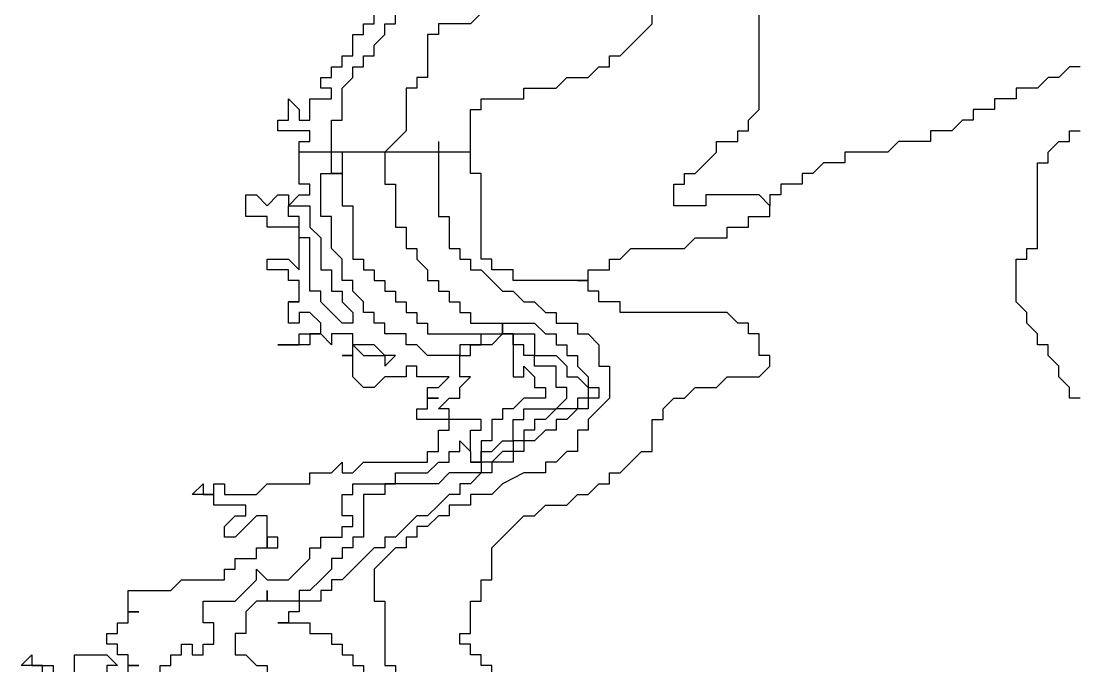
# Model space of a CAD drawing. Extents: x -79.2 to -65.2, y 32.5 to 44.8.
# Drawn here: x -71.08 to -70.092, y 42.39 to 42.993 of the extents above; entities that cross this region are included whole.
import ezdxf

# ---------------------------------------------------------------- set-up
doc = ezdxf.new("R2010")
doc.units = 0

msp = doc.modelspace()

# ---------------------------------------------------------------- linework, layer by layer
at = {"layer": '0FINSTR_G'}
for points in [[(-70.82, 42.87), (-70.82, 42.88), (-70.82, 42.88), (-70.81, 42.88), (-70.81, 42.88), (-70.81, 42.89), (-70.81, 42.89), (-70.81, 42.89), (-70.82, 42.89), (-70.82, 42.89), (-70.83, 42.89), (-70.83, 42.89), (-70.84, 42.89), (-70.84, 42.89), (-70.84, 42.89), (-70.84, 42.9), (-70.83, 42.9), (-70.83, 42.9), (-70.83, 42.91), (-70.83, 42.91), (-70.83, 42.91), (-70.83, 42.91), (-70.83, 42.92), (-70.82, 42.91), (-70.82, 42.91), (-70.82, 42.91), (-70.82, 42.9), (-70.81, 42.9), (-70.81, 42.9), (-70.81, 42.9), (-70.81, 42.9), (-70.81, 42.91), (-70.81, 42.91), (-70.81, 42.91), (-70.81, 42.91), (-70.81, 42.92), (-70.8, 42.92), (-70.8, 42.92), (-70.8, 42.92), (-70.79, 42.92), (-70.79, 42.93), (-70.8, 42.93), (-70.8, 42.94), (-70.8, 42.94), (-70.8, 42.94), (-70.79, 42.94), (-70.79, 42.94), (-70.79, 42.95), (-70.78, 42.95), (-70.78, 42.95), (-70.78, 42.96), (-70.78, 42.96), (-70.78, 42.96), (-70.77, 42.96), (-70.77, 42.97), (-70.77, 42.97), (-70.77, 42.97), (-70.77, 42.98), (-70.76, 42.98), (-70.76, 42.98), (-70.76, 42.99), (-70.76, 42.99), (-70.76, 42.99), (-70.75, 42.99), (-70.75, 42.99), (-70.75, 42.99), (-70.75, 43)], [(-70.79, 42.87), (-70.79, 42.88), (-70.79, 42.88), (-70.79, 42.88), (-70.79, 42.89), (-70.79, 42.89), (-70.79, 42.89), (-70.79, 42.89), (-70.79, 42.9), (-70.79, 42.9), (-70.78, 42.9), (-70.78, 42.9), (-70.78, 42.91), (-70.78, 42.91), (-70.78, 42.92), (-70.78, 42.92), (-70.78, 42.92), (-70.78, 42.92), (-70.78, 42.93), (-70.78, 42.93), (-70.78, 42.93), (-70.77, 42.94), (-70.77, 42.94), (-70.77, 42.94), (-70.77, 42.94), (-70.77, 42.95), (-70.77, 42.95), (-70.76, 42.95), (-70.76, 42.95), (-70.76, 42.96), (-70.76, 42.96), (-70.76, 42.96), (-70.75, 42.96), (-70.75, 42.97), (-70.75, 42.97), (-70.75, 42.97), (-70.74, 42.98), (-70.74, 42.98), (-70.74, 42.98), (-70.74, 42.98), (-70.74, 42.98), (-70.74, 42.99), (-70.73, 42.99), (-70.73, 42.99), (-70.73, 43)], [(-70.65, 43), (-70.66, 42.99), (-70.66, 42.99), (-70.67, 42.99), (-70.67, 42.99), (-70.68, 42.99), (-70.68, 42.99), (-70.68, 42.99), (-70.69, 42.99), (-70.69, 42.99), (-70.69, 42.98), (-70.69, 42.98), (-70.69, 42.98), (-70.69, 42.98), (-70.7, 42.98), (-70.7, 42.98), (-70.7, 42.97), (-70.7, 42.97), (-70.7, 42.97), (-70.7, 42.96), (-70.7, 42.96), (-70.7, 42.96), (-70.7, 42.95), (-70.7, 42.95), (-70.7, 42.95), (-70.7, 42.94), (-70.7, 42.94), (-70.71, 42.94), (-70.71, 42.94), (-70.71, 42.93), (-70.71, 42.93), (-70.71, 42.93), (-70.72, 42.93), (-70.72, 42.93), (-70.72, 42.92), (-70.72, 42.92), (-70.72, 42.92), (-70.72, 42.92), (-70.72, 42.92), (-70.72, 42.91), (-70.72, 42.91), (-70.72, 42.9), (-70.72, 42.9), (-70.72, 42.9), (-70.72, 42.89), (-70.72, 42.89), (-70.72, 42.89), (-70.72, 42.89), (-70.72, 42.89), (-70.73, 42.88), (-70.73, 42.88), (-70.73, 42.88), (-70.73, 42.88), (-70.73, 42.88), (-70.73, 42.88), (-70.74, 42.87)], [(-70.66, 42.87), (-70.66, 42.88), (-70.66, 42.88), (-70.66, 42.88), (-70.66, 42.89), (-70.66, 42.89), (-70.66, 42.89), (-70.66, 42.89), (-70.66, 42.9), (-70.66, 42.9), (-70.66, 42.9), (-70.66, 42.9), (-70.66, 42.91), (-70.66, 42.91), (-70.65, 42.91), (-70.65, 42.91), (-70.65, 42.92), (-70.64, 42.92), (-70.64, 42.92), (-70.64, 42.92), (-70.63, 42.92), (-70.63, 42.92), (-70.63, 42.92), (-70.62, 42.92), (-70.62, 42.92), (-70.62, 42.92), (-70.61, 42.92), (-70.61, 42.92), (-70.61, 42.93), (-70.6, 42.93), (-70.6, 42.93), (-70.6, 42.93), (-70.59, 42.93), (-70.59, 42.93), (-70.58, 42.93), (-70.57, 42.94), (-70.57, 42.94), (-70.56, 42.94), (-70.56, 42.94), (-70.56, 42.94), (-70.55, 42.94), (-70.55, 42.94), (-70.54, 42.95), (-70.54, 42.95), (-70.54, 42.95), (-70.53, 42.95), (-70.53, 42.96), (-70.53, 42.96), (-70.52, 42.96), (-70.52, 42.96), (-70.51, 42.97), (-70.51, 42.97), (-70.51, 42.97), (-70.51, 42.97), (-70.5, 42.98), (-70.5, 42.98), (-70.5, 42.98), (-70.5, 42.98), (-70.5, 42.98), (-70.49, 42.99), (-70.49, 43)], [(-70.38, 42.82), (-70.38, 42.82), (-70.39, 42.83), (-70.39, 42.83), (-70.39, 42.83), (-70.39, 42.83), (-70.39, 42.83), (-70.4, 42.83), (-70.4, 42.83), (-70.4, 42.83), (-70.4, 42.83), (-70.41, 42.83), (-70.41, 42.83), (-70.41, 42.83), (-70.41, 42.83), (-70.42, 42.83), (-70.42, 42.83), (-70.42, 42.83), (-70.43, 42.83), (-70.43, 42.83), (-70.43, 42.83), (-70.43, 42.83), (-70.44, 42.83), (-70.44, 42.82), (-70.44, 42.82), (-70.44, 42.82), (-70.45, 42.82), (-70.45, 42.82), (-70.45, 42.82), (-70.45, 42.82), (-70.46, 42.82), (-70.46, 42.82), (-70.46, 42.82), (-70.46, 42.82), (-70.47, 42.82), (-70.47, 42.82), (-70.47, 42.82), (-70.47, 42.82), (-70.47, 42.82), (-70.47, 42.83), (-70.47, 42.83), (-70.47, 42.83), (-70.47, 42.83), (-70.47, 42.83), (-70.47, 42.84), (-70.46, 42.84), (-70.46, 42.84), (-70.46, 42.85), (-70.45, 42.85), (-70.45, 42.85), (-70.45, 42.85), (-70.44, 42.86), (-70.44, 42.86), (-70.44, 42.86), (-70.44, 42.86), (-70.43, 42.87), (-70.43, 42.87), (-70.43, 42.87), (-70.43, 42.88), (-70.42, 42.88), (-70.42, 42.88), (-70.42, 42.88), (-70.41, 42.88), (-70.41, 42.89), (-70.41, 42.89), (-70.4, 42.89), (-70.4, 42.89), (-70.4, 42.9), (-70.4, 42.9), (-70.4, 42.9), (-70.39, 42.91), (-70.39, 42.91), (-70.39, 42.91), (-70.39, 42.92), (-70.39, 42.92), (-70.39, 42.92), (-70.39, 42.93), (-70.39, 42.93), (-70.39, 42.94), (-70.39, 42.94), (-70.39, 42.95), (-70.39, 42.95), (-70.39, 42.96), (-70.39, 42.96), (-70.39, 42.96), (-70.39, 42.97), (-70.39, 42.98), (-70.39, 42.98), (-70.39, 42.98), (-70.39, 42.99), (-70.39, 42.99), (-70.39, 42.99), (-70.39, 43)], [(-70.09, 42.95), (-70.1, 42.95), (-70.1, 42.95), (-70.11, 42.94), (-70.11, 42.94), (-70.11, 42.94), (-70.12, 42.94), (-70.13, 42.93), (-70.13, 42.93), (-70.14, 42.93), (-70.15, 42.93), (-70.15, 42.92), (-70.15, 42.92), (-70.16, 42.92), (-70.16, 42.92), (-70.17, 42.92), (-70.17, 42.91), (-70.18, 42.91), (-70.18, 42.91), (-70.19, 42.91), (-70.19, 42.9), (-70.2, 42.9), (-70.2, 42.9), (-70.21, 42.89), (-70.22, 42.89), (-70.22, 42.89), (-70.22, 42.89), (-70.23, 42.89), (-70.23, 42.88), (-70.24, 42.88), (-70.25, 42.88), (-70.26, 42.88), (-70.26, 42.88), (-70.27, 42.87), (-70.28, 42.87), (-70.28, 42.87), (-70.29, 42.87), (-70.29, 42.87), (-70.3, 42.87), (-70.31, 42.87), (-70.31, 42.86), (-70.32, 42.86), (-70.32, 42.86), (-70.32, 42.86), (-70.33, 42.86), (-70.33, 42.86), (-70.34, 42.85), (-70.34, 42.85), (-70.35, 42.85), (-70.35, 42.85), (-70.35, 42.85), (-70.35, 42.84), (-70.35, 42.84), (-70.36, 42.84), (-70.36, 42.84), (-70.37, 42.84), (-70.37, 42.83), (-70.37, 42.83), (-70.37, 42.83), (-70.38, 42.83), (-70.38, 42.83), (-70.38, 42.82), (-70.38, 42.82), (-70.38, 42.82)], [(-70.09, 42.64), (-70.1, 42.64), (-70.1, 42.65), (-70.1, 42.65), (-70.1, 42.65), (-70.1, 42.65), (-70.11, 42.66), (-70.11, 42.66), (-70.11, 42.66), (-70.11, 42.66), (-70.11, 42.67), (-70.11, 42.67), (-70.11, 42.67), (-70.11, 42.67), (-70.12, 42.68), (-70.12, 42.68), (-70.12, 42.68), (-70.12, 42.68), (-70.12, 42.69), (-70.13, 42.69), (-70.13, 42.69), (-70.13, 42.7), (-70.13, 42.7), (-70.14, 42.71), (-70.14, 42.71), (-70.14, 42.71), (-70.14, 42.71), (-70.14, 42.72), (-70.14, 42.72), (-70.15, 42.73), (-70.15, 42.73), (-70.15, 42.73), (-70.15, 42.73), (-70.15, 42.73), (-70.15, 42.74), (-70.15, 42.74), (-70.15, 42.74), (-70.15, 42.75), (-70.15, 42.75), (-70.15, 42.75), (-70.15, 42.76), (-70.15, 42.76), (-70.15, 42.76), (-70.15, 42.77), (-70.14, 42.77), (-70.14, 42.77), (-70.14, 42.78), (-70.14, 42.78), (-70.14, 42.78), (-70.14, 42.78), (-70.13, 42.78), (-70.13, 42.79), (-70.13, 42.79), (-70.13, 42.79), (-70.13, 42.79), (-70.13, 42.8), (-70.13, 42.8), (-70.13, 42.8), (-70.13, 42.81), (-70.13, 42.81), (-70.13, 42.81), (-70.13, 42.81), (-70.13, 42.82), (-70.13, 42.82), (-70.13, 42.82), (-70.13, 42.82), (-70.13, 42.83), (-70.13, 42.83), (-70.13, 42.83), (-70.13, 42.83), (-70.13, 42.83), (-70.13, 42.84), (-70.13, 42.84), (-70.13, 42.84), (-70.13, 42.85), (-70.13, 42.85), (-70.13, 42.85), (-70.13, 42.85), (-70.13, 42.86), (-70.13, 42.86), (-70.13, 42.86), (-70.12, 42.86), (-70.12, 42.87), (-70.12, 42.87), (-70.12, 42.87), (-70.12, 42.87), (-70.11, 42.88), (-70.11, 42.88), (-70.11, 42.88), (-70.1, 42.88), (-70.1, 42.88), (-70.1, 42.89), (-70.09, 42.89)], [(-70.69, 42.88), (-70.69, 42.87)], [(-70.77, 42.87), (-70.77, 42.87), (-70.77, 42.87), (-70.77, 42.87), (-70.77, 42.87), (-70.77, 42.87), (-70.77, 42.87), (-70.77, 42.87), (-70.77, 42.87), (-70.78, 42.87), (-70.78, 42.87), (-70.78, 42.86), (-70.78, 42.86), (-70.78, 42.86), (-70.78, 42.86), (-70.78, 42.86), (-70.78, 42.85), (-70.79, 42.85), (-70.79, 42.85), (-70.78, 42.85), (-70.78, 42.84), (-70.78, 42.84), (-70.78, 42.84), (-70.78, 42.83), (-70.78, 42.83), (-70.78, 42.83), (-70.78, 42.82), (-70.78, 42.82), (-70.77, 42.82), (-70.77, 42.82), (-70.77, 42.82), (-70.77, 42.82), (-70.77, 42.81), (-70.77, 42.81), (-70.77, 42.81), (-70.77, 42.8), (-70.77, 42.8), (-70.77, 42.79), (-70.77, 42.79), (-70.77, 42.79), (-70.77, 42.79), (-70.77, 42.79), (-70.77, 42.78), (-70.77, 42.78), (-70.77, 42.78), (-70.77, 42.78), (-70.77, 42.77), (-70.77, 42.77), (-70.76, 42.77), (-70.76, 42.76), (-70.76, 42.76), (-70.75, 42.76), (-70.75, 42.75), (-70.75, 42.75), (-70.74, 42.75), (-70.74, 42.75), (-70.74, 42.74), (-70.73, 42.74), (-70.73, 42.74), (-70.73, 42.74), (-70.73, 42.74), (-70.73, 42.73), (-70.73, 42.73), (-70.72, 42.73), (-70.72, 42.72), (-70.72, 42.72), (-70.71, 42.72), (-70.71, 42.71), (-70.71, 42.71), (-70.71, 42.71), (-70.7, 42.71), (-70.7, 42.71), (-70.7, 42.7), (-70.69, 42.7), (-70.69, 42.7), (-70.69, 42.7), (-70.68, 42.7), (-70.68, 42.7), (-70.68, 42.7), (-70.67, 42.7), (-70.66, 42.7), (-70.66, 42.7), (-70.66, 42.7), (-70.65, 42.7), (-70.65, 42.7), (-70.64, 42.7), (-70.64, 42.7), (-70.64, 42.7), (-70.64, 42.7), (-70.63, 42.7), (-70.63, 42.71), (-70.63, 42.71), (-70.63, 42.71), (-70.63, 42.7), (-70.62, 42.7), (-70.62, 42.7), (-70.62, 42.7), (-70.62, 42.7), (-70.61, 42.7), (-70.61, 42.7), (-70.61, 42.7), (-70.61, 42.7), (-70.61, 42.7), (-70.61, 42.7), (-70.6, 42.7), (-70.6, 42.69), (-70.6, 42.69), (-70.6, 42.68), (-70.59, 42.68), (-70.59, 42.68), (-70.59, 42.68), (-70.59, 42.68), (-70.58, 42.68), (-70.58, 42.68), (-70.58, 42.68), (-70.58, 42.68), (-70.57, 42.67), (-70.57, 42.67), (-70.57, 42.67), (-70.57, 42.67), (-70.57, 42.66), (-70.56, 42.66), (-70.56, 42.66), (-70.56, 42.66), (-70.56, 42.66), (-70.56, 42.66), (-70.55, 42.65), (-70.55, 42.65), (-70.55, 42.65), (-70.55, 42.65), (-70.55, 42.65), (-70.55, 42.64), (-70.55, 42.64), (-70.55, 42.64), (-70.56, 42.64), (-70.56, 42.64), (-70.56, 42.64), (-70.56, 42.63), (-70.57, 42.63), (-70.57, 42.63), (-70.57, 42.63), (-70.57, 42.63), (-70.57, 42.63), (-70.58, 42.63), (-70.58, 42.63), (-70.58, 42.63), (-70.59, 42.62), (-70.59, 42.62), (-70.59, 42.62), (-70.59, 42.62), (-70.6, 42.62), (-70.6, 42.62), (-70.6, 42.62), (-70.6, 42.62), (-70.6, 42.62), (-70.6, 42.62), (-70.6, 42.62), (-70.6, 42.61), (-70.61, 42.61), (-70.61, 42.61), (-70.61, 42.61), (-70.61, 42.6), (-70.61, 42.6), (-70.61, 42.6), (-70.61, 42.6), (-70.61, 42.6), (-70.62, 42.6), (-70.62, 42.6), (-70.62, 42.59), (-70.62, 42.59), (-70.62, 42.59), (-70.63, 42.59), (-70.63, 42.59), (-70.63, 42.59), (-70.64, 42.58), (-70.64, 42.58), (-70.64, 42.58), (-70.64, 42.58), (-70.65, 42.58), (-70.65, 42.58), (-70.65, 42.57), (-70.65, 42.57), (-70.65, 42.57), (-70.66, 42.57), (-70.66, 42.57), (-70.66, 42.57), (-70.67, 42.57), (-70.67, 42.57), (-70.67, 42.57), (-70.68, 42.57), (-70.68, 42.57), (-70.69, 42.56), (-70.69, 42.56), (-70.7, 42.56), (-70.71, 42.56), (-70.71, 42.56), (-70.71, 42.56), (-70.72, 42.56), (-70.72, 42.56), (-70.72, 42.56), (-70.73, 42.56), (-70.73, 42.56), (-70.74, 42.56), (-70.74, 42.56), (-70.74, 42.56), (-70.74, 42.55), (-70.75, 42.55), (-70.75, 42.55), (-70.75, 42.55), (-70.76, 42.55), (-70.76, 42.54), (-70.76, 42.54), (-70.76, 42.54), (-70.76, 42.53), (-70.76, 42.53), (-70.76, 42.53), (-70.76, 42.52), (-70.76, 42.51), (-70.77, 42.51), (-70.77, 42.51), (-70.77, 42.5), (-70.77, 42.5), (-70.78, 42.5), (-70.78, 42.49), (-70.78, 42.49), (-70.79, 42.49), (-70.79, 42.49), (-70.79, 42.48), (-70.79, 42.48), (-70.79, 42.48), (-70.79, 42.48), (-70.8, 42.47), (-70.8, 42.47), (-70.8, 42.47), (-70.81, 42.46), (-70.82, 42.46), (-70.82, 42.46), (-70.82, 42.46), (-70.82, 42.45), (-70.82, 42.45), (-70.83, 42.45), (-70.83, 42.45), (-70.83, 42.45), (-70.84, 42.45), (-70.84, 42.45), (-70.84, 42.45), (-70.84, 42.45), (-70.85, 42.45), (-70.85, 42.45), (-70.85, 42.45), (-70.85, 42.46), (-70.85, 42.45), (-70.86, 42.45), (-70.86, 42.45), (-70.86, 42.45), (-70.86, 42.45), (-70.86, 42.45), (-70.86, 42.45), (-70.87, 42.44), (-70.87, 42.44), (-70.87, 42.44), (-70.87, 42.44), (-70.87, 42.44), (-70.87, 42.43), (-70.87, 42.43), (-70.87, 42.43), (-70.87, 42.42), (-70.88, 42.42), (-70.88, 42.42), (-70.88, 42.42), (-70.88, 42.42), (-70.88, 42.41), (-70.88, 42.41), (-70.88, 42.41), (-70.88, 42.4), (-70.87, 42.4), (-70.87, 42.4), (-70.87, 42.4), (-70.87, 42.4), (-70.86, 42.39), (-70.86, 42.39), (-70.86, 42.39), (-70.86, 42.39), (-70.85, 42.39), (-70.85, 42.38)], [(-70.82, 42.69), (-70.82, 42.7), (-70.81, 42.7), (-70.81, 42.7), (-70.81, 42.7), (-70.81, 42.7), (-70.8, 42.7), (-70.8, 42.7), (-70.8, 42.71), (-70.8, 42.71), (-70.8, 42.71), (-70.81, 42.72), (-70.81, 42.72), (-70.82, 42.72), (-70.82, 42.71), (-70.82, 42.71), (-70.83, 42.71), (-70.83, 42.71), (-70.83, 42.71), (-70.83, 42.71), (-70.83, 42.72), (-70.83, 42.72), (-70.83, 42.72), (-70.83, 42.72), (-70.83, 42.73), (-70.82, 42.73), (-70.83, 42.73), (-70.83, 42.73), (-70.82, 42.73), (-70.82, 42.73), (-70.82, 42.74), (-70.82, 42.74), (-70.82, 42.74), (-70.82, 42.75), (-70.83, 42.75), (-70.83, 42.75), (-70.83, 42.76), (-70.83, 42.76), (-70.83, 42.76), (-70.84, 42.76), (-70.84, 42.76), (-70.84, 42.76), (-70.85, 42.76), (-70.85, 42.77), (-70.84, 42.77), (-70.84, 42.77), (-70.83, 42.77), (-70.83, 42.77), (-70.82, 42.76), (-70.82, 42.76), (-70.82, 42.77), (-70.82, 42.77), (-70.82, 42.77), (-70.82, 42.77), (-70.82, 42.78), (-70.82, 42.78), (-70.82, 42.78), (-70.82, 42.78), (-70.82, 42.79), (-70.82, 42.79), (-70.82, 42.79), (-70.82, 42.8), (-70.83, 42.8), (-70.83, 42.8), (-70.84, 42.8), (-70.84, 42.8), (-70.84, 42.8), (-70.85, 42.8), (-70.85, 42.8), (-70.85, 42.81), (-70.86, 42.81), (-70.86, 42.81), (-70.86, 42.81), (-70.87, 42.81), (-70.87, 42.81), (-70.87, 42.81), (-70.87, 42.82), (-70.87, 42.82), (-70.87, 42.82), (-70.87, 42.83), (-70.87, 42.83), (-70.87, 42.83), (-70.87, 42.83), (-70.86, 42.83), (-70.86, 42.83), (-70.86, 42.83), (-70.85, 42.82), (-70.85, 42.82), (-70.84, 42.83), (-70.84, 42.83), (-70.84, 42.83), (-70.83, 42.83), (-70.83, 42.82), (-70.82, 42.83), (-70.82, 42.83), (-70.82, 42.83), (-70.81, 42.83), (-70.81, 42.84), (-70.81, 42.84), (-70.82, 42.84), (-70.82, 42.85), (-70.82, 42.85), (-70.82, 42.85), (-70.82, 42.86), (-70.82, 42.86), (-70.82, 42.86), (-70.82, 42.86), (-70.82, 42.87), (-70.82, 42.87), (-70.82, 42.87), (-70.82, 42.87)], [(-70.74, 42.87), (-70.74, 42.87), (-70.74, 42.87), (-70.74, 42.87), (-70.74, 42.87), (-70.74, 42.87), (-70.74, 42.87), (-70.74, 42.86), (-70.74, 42.86), (-70.74, 42.85), (-70.74, 42.85), (-70.74, 42.84), (-70.74, 42.84), (-70.73, 42.84), (-70.73, 42.83), (-70.73, 42.83), (-70.73, 42.83), (-70.73, 42.82), (-70.73, 42.82), (-70.73, 42.82), (-70.73, 42.81), (-70.73, 42.81), (-70.73, 42.81), (-70.73, 42.8), (-70.73, 42.8), (-70.72, 42.8), (-70.72, 42.79), (-70.72, 42.79), (-70.72, 42.79), (-70.72, 42.79), (-70.72, 42.78), (-70.72, 42.78), (-70.71, 42.78), (-70.71, 42.77), (-70.71, 42.77), (-70.71, 42.77), (-70.7, 42.76), (-70.7, 42.76), (-70.7, 42.76), (-70.7, 42.76), (-70.7, 42.75), (-70.69, 42.75), (-70.69, 42.75), (-70.69, 42.74), (-70.68, 42.74), (-70.68, 42.74), (-70.68, 42.73), (-70.68, 42.73), (-70.68, 42.73), (-70.67, 42.73), (-70.67, 42.72), (-70.67, 42.72), (-70.67, 42.72), (-70.66, 42.72), (-70.66, 42.71), (-70.65, 42.71), (-70.65, 42.71), (-70.65, 42.71), (-70.65, 42.71), (-70.64, 42.71), (-70.64, 42.71), (-70.63, 42.71), (-70.63, 42.71), (-70.62, 42.71), (-70.62, 42.71), (-70.62, 42.71), (-70.61, 42.71), (-70.61, 42.71), (-70.61, 42.71), (-70.61, 42.71), (-70.6, 42.71), (-70.6, 42.71), (-70.6, 42.71), (-70.6, 42.71), (-70.59, 42.7), (-70.59, 42.7), (-70.59, 42.7), (-70.58, 42.7), (-70.58, 42.7), (-70.58, 42.7), (-70.58, 42.69), (-70.57, 42.69), (-70.57, 42.69), (-70.57, 42.68), (-70.57, 42.68), (-70.56, 42.68), (-70.56, 42.68), (-70.56, 42.67), (-70.56, 42.67), (-70.56, 42.67), (-70.55, 42.66), (-70.55, 42.66), (-70.55, 42.66), (-70.55, 42.66), (-70.55, 42.65), (-70.54, 42.65), (-70.54, 42.65), (-70.54, 42.65), (-70.54, 42.65), (-70.54, 42.64), (-70.54, 42.64), (-70.55, 42.64), (-70.55, 42.64), (-70.55, 42.64), (-70.55, 42.63), (-70.55, 42.63), (-70.56, 42.63), (-70.56, 42.63), (-70.56, 42.63), (-70.56, 42.63), (-70.56, 42.63), (-70.57, 42.62), (-70.57, 42.62), (-70.57, 42.62), (-70.57, 42.62), (-70.58, 42.62), (-70.58, 42.62), (-70.58, 42.61), (-70.58, 42.61), (-70.59, 42.61), (-70.59, 42.61), (-70.6, 42.6), (-70.6, 42.6), (-70.6, 42.6), (-70.61, 42.6), (-70.61, 42.6), (-70.61, 42.59), (-70.62, 42.59), (-70.62, 42.59), (-70.62, 42.59), (-70.62, 42.58), (-70.63, 42.58), (-70.63, 42.58), (-70.63, 42.58), (-70.63, 42.58), (-70.64, 42.58), (-70.64, 42.57), (-70.64, 42.57), (-70.64, 42.57), (-70.64, 42.57), (-70.64, 42.57), (-70.64, 42.57), (-70.65, 42.57), (-70.66, 42.56), (-70.66, 42.56), (-70.67, 42.56), (-70.67, 42.55), (-70.67, 42.55), (-70.68, 42.55), (-70.68, 42.55), (-70.69, 42.54), (-70.69, 42.54), (-70.69, 42.54), (-70.69, 42.54), (-70.69, 42.54), (-70.7, 42.53), (-70.7, 42.53), (-70.7, 42.53), (-70.7, 42.53), (-70.71, 42.53), (-70.71, 42.53), (-70.71, 42.53), (-70.71, 42.53), (-70.72, 42.52), (-70.72, 42.52), (-70.72, 42.52), (-70.73, 42.51), (-70.73, 42.51), (-70.74, 42.51), (-70.74, 42.51), (-70.74, 42.51), (-70.74, 42.5), (-70.75, 42.5), (-70.75, 42.5), (-70.75, 42.5), (-70.76, 42.49), (-70.76, 42.49), (-70.76, 42.49), (-70.76, 42.49), (-70.77, 42.48), (-70.77, 42.48), (-70.77, 42.48), (-70.77, 42.48), (-70.77, 42.48), (-70.77, 42.48), (-70.77, 42.48), (-70.78, 42.47), (-70.78, 42.47), (-70.79, 42.47), (-70.79, 42.46), (-70.79, 42.46), (-70.8, 42.46), (-70.8, 42.46), (-70.8, 42.46), (-70.8, 42.46), (-70.8, 42.45), (-70.81, 42.45), (-70.81, 42.45), (-70.81, 42.45), (-70.82, 42.45), (-70.82, 42.45), (-70.82, 42.45), (-70.82, 42.45), (-70.82, 42.44), (-70.83, 42.44), (-70.83, 42.44), (-70.83, 42.44), (-70.83, 42.44), (-70.83, 42.44), (-70.83, 42.44), (-70.83, 42.43), (-70.84, 42.43), (-70.84, 42.43), (-70.84, 42.43), (-70.84, 42.43), (-70.84, 42.43), (-70.83, 42.43), (-70.83, 42.43), (-70.83, 42.43), (-70.82, 42.43), (-70.82, 42.43), (-70.82, 42.43), (-70.81, 42.43), (-70.81, 42.42), (-70.81, 42.42), (-70.81, 42.42), (-70.8, 42.42), (-70.8, 42.42), (-70.8, 42.42), (-70.8, 42.42), (-70.79, 42.42), (-70.79, 42.42), (-70.79, 42.42), (-70.79, 42.41), (-70.78, 42.41), (-70.78, 42.41), (-70.78, 42.41), (-70.78, 42.4), (-70.78, 42.4), (-70.77, 42.4), (-70.77, 42.4), (-70.77, 42.39), (-70.77, 42.39), (-70.76, 42.39), (-70.76, 42.38)], [(-70.82, 42.87), (-70.82, 42.87)], [(-70.79, 42.87), (-70.82, 42.87)], [(-70.65, 42.69), (-70.65, 42.69), (-70.65, 42.69), (-70.66, 42.69), (-70.66, 42.69), (-70.66, 42.69), (-70.66, 42.69), (-70.67, 42.69), (-70.67, 42.69), (-70.67, 42.68), (-70.68, 42.68), (-70.68, 42.68), (-70.68, 42.68), (-70.68, 42.68), (-70.68, 42.68), (-70.69, 42.68), (-70.69, 42.68), (-70.69, 42.68), (-70.69, 42.68), (-70.7, 42.68), (-70.7, 42.68), (-70.7, 42.68), (-70.7, 42.68), (-70.71, 42.69), (-70.71, 42.69), (-70.71, 42.69), (-70.71, 42.69), (-70.72, 42.69), (-70.72, 42.69), (-70.72, 42.7), (-70.72, 42.7), (-70.73, 42.7), (-70.73, 42.7), (-70.73, 42.7), (-70.74, 42.7), (-70.74, 42.71), (-70.74, 42.71), (-70.74, 42.71), (-70.74, 42.71), (-70.75, 42.71), (-70.75, 42.72), (-70.75, 42.72), (-70.75, 42.72), (-70.75, 42.72), (-70.76, 42.72), (-70.76, 42.73), (-70.76, 42.73), (-70.76, 42.73), (-70.76, 42.73), (-70.77, 42.74), (-70.77, 42.74), (-70.77, 42.74), (-70.77, 42.75), (-70.77, 42.75), (-70.77, 42.75), (-70.78, 42.75), (-70.78, 42.76), (-70.78, 42.76), (-70.78, 42.76), (-70.78, 42.76), (-70.78, 42.77), (-70.78, 42.77), (-70.78, 42.77), (-70.78, 42.77), (-70.79, 42.78), (-70.79, 42.78), (-70.79, 42.78), (-70.79, 42.78), (-70.79, 42.78), (-70.79, 42.78), (-70.79, 42.79), (-70.79, 42.79), (-70.79, 42.79), (-70.79, 42.79), (-70.79, 42.79), (-70.79, 42.79), (-70.79, 42.8), (-70.79, 42.8), (-70.79, 42.8), (-70.79, 42.8), (-70.79, 42.8), (-70.79, 42.81), (-70.79, 42.81), (-70.79, 42.81), (-70.8, 42.81), (-70.8, 42.81), (-70.8, 42.82), (-70.8, 42.82), (-70.8, 42.83), (-70.8, 42.83), (-70.8, 42.84), (-70.8, 42.84), (-70.8, 42.84), (-70.8, 42.84), (-70.8, 42.85), (-70.79, 42.85), (-70.79, 42.85), (-70.79, 42.85), (-70.79, 42.86), (-70.79, 42.86), (-70.79, 42.86), (-70.79, 42.87), (-70.79, 42.87), (-70.79, 42.87), (-70.79, 42.87)], [(-70.77, 42.87), (-70.79, 42.87)], [(-70.79, 42.87), (-70.79, 42.87)], [(-70.79, 42.87), (-70.79, 42.87)], [(-70.74, 42.87), (-70.77, 42.87)], [(-70.77, 42.87), (-70.77, 42.87)], [(-70.69, 42.87), (-70.69, 42.87), (-70.69, 42.86), (-70.69, 42.86), (-70.69, 42.86), (-70.69, 42.86), (-70.69, 42.85), (-70.69, 42.85), (-70.69, 42.85), (-70.69, 42.85), (-70.69, 42.84), (-70.69, 42.84), (-70.69, 42.84), (-70.69, 42.83), (-70.69, 42.83), (-70.69, 42.82), (-70.69, 42.82), (-70.69, 42.81), (-70.68, 42.81), (-70.68, 42.8), (-70.68, 42.8), (-70.68, 42.8), (-70.68, 42.79), (-70.68, 42.79), (-70.68, 42.78), (-70.67, 42.78), (-70.67, 42.78), (-70.67, 42.77), (-70.66, 42.77), (-70.66, 42.77), (-70.66, 42.76), (-70.66, 42.76), (-70.65, 42.76), (-70.65, 42.76), (-70.64, 42.75), (-70.64, 42.75), (-70.63, 42.74), (-70.63, 42.74), (-70.63, 42.74), (-70.62, 42.74), (-70.61, 42.73), (-70.61, 42.73), (-70.6, 42.73), (-70.6, 42.73), (-70.6, 42.73), (-70.59, 42.72), (-70.59, 42.72), (-70.59, 42.72), (-70.58, 42.72), (-70.58, 42.71), (-70.57, 42.71), (-70.57, 42.71), (-70.57, 42.71), (-70.56, 42.71), (-70.56, 42.71), (-70.56, 42.7), (-70.56, 42.7), (-70.55, 42.7), (-70.55, 42.7), (-70.55, 42.7), (-70.54, 42.69), (-70.54, 42.69), (-70.54, 42.68), (-70.54, 42.68), (-70.54, 42.68), (-70.54, 42.68), (-70.54, 42.67), (-70.53, 42.67), (-70.53, 42.67), (-70.53, 42.66), (-70.53, 42.66), (-70.53, 42.65), (-70.53, 42.65), (-70.53, 42.65), (-70.53, 42.64), (-70.53, 42.64), (-70.53, 42.64), (-70.53, 42.64), (-70.54, 42.63), (-70.54, 42.63), (-70.55, 42.62), (-70.55, 42.62), (-70.55, 42.61), (-70.55, 42.61), (-70.56, 42.61), (-70.56, 42.61), (-70.56, 42.6), (-70.56, 42.6), (-70.56, 42.6), (-70.56, 42.6), (-70.56, 42.59), (-70.56, 42.59), (-70.57, 42.59), (-70.57, 42.59), (-70.57, 42.59), (-70.58, 42.58), (-70.58, 42.58), (-70.59, 42.58), (-70.59, 42.57), (-70.6, 42.57), (-70.61, 42.57), (-70.61, 42.57), (-70.63, 42.56), (-70.63, 42.56), (-70.64, 42.55), (-70.65, 42.55), (-70.66, 42.55), (-70.66, 42.54), (-70.67, 42.54), (-70.68, 42.54), (-70.68, 42.53), (-70.69, 42.53), (-70.69, 42.53), (-70.7, 42.52), (-70.7, 42.52), (-70.7, 42.52), (-70.7, 42.52), (-70.71, 42.52), (-70.71, 42.52), (-70.71, 42.51), (-70.72, 42.51), (-70.72, 42.51), (-70.72, 42.5), (-70.73, 42.5), (-70.73, 42.5), (-70.73, 42.5), (-70.73, 42.5), (-70.74, 42.49), (-70.74, 42.49), (-70.74, 42.49), (-70.75, 42.48), (-70.75, 42.48), (-70.75, 42.48), (-70.75, 42.48), (-70.75, 42.48), (-70.75, 42.48), (-70.75, 42.48), (-70.75, 42.47), (-70.75, 42.47), (-70.75, 42.47), (-70.75, 42.47), (-70.75, 42.46), (-70.75, 42.46), (-70.75, 42.46), (-70.75, 42.46), (-70.75, 42.45), (-70.74, 42.45), (-70.74, 42.45), (-70.74, 42.44), (-70.74, 42.44), (-70.74, 42.44), (-70.74, 42.44), (-70.74, 42.43), (-70.74, 42.43), (-70.74, 42.43), (-70.74, 42.42), (-70.74, 42.42), (-70.74, 42.41), (-70.74, 42.4), (-70.74, 42.4), (-70.74, 42.4), (-70.74, 42.4), (-70.74, 42.4), (-70.74, 42.39), (-70.74, 42.39), (-70.73, 42.39), (-70.73, 42.38)], [(-70.69, 42.87), (-70.74, 42.87)], [(-70.66, 42.87), (-70.69, 42.87)], [(-70.56, 42.75), (-70.56, 42.75), (-70.56, 42.75), (-70.57, 42.75), (-70.57, 42.75), (-70.58, 42.75), (-70.58, 42.75), (-70.58, 42.75), (-70.58, 42.75), (-70.59, 42.75), (-70.59, 42.75), (-70.59, 42.75), (-70.6, 42.75), (-70.6, 42.75), (-70.6, 42.75), (-70.61, 42.75), (-70.61, 42.75), (-70.61, 42.75), (-70.61, 42.75), (-70.62, 42.75), (-70.62, 42.75), (-70.62, 42.75), (-70.62, 42.76), (-70.62, 42.76), (-70.63, 42.76), (-70.63, 42.76), (-70.63, 42.76), (-70.63, 42.76), (-70.63, 42.76), (-70.64, 42.76), (-70.64, 42.76), (-70.64, 42.76), (-70.64, 42.77), (-70.64, 42.77), (-70.65, 42.77), (-70.65, 42.77), (-70.65, 42.77), (-70.65, 42.78), (-70.65, 42.78), (-70.65, 42.78), (-70.65, 42.78), (-70.65, 42.79), (-70.65, 42.79), (-70.65, 42.79), (-70.65, 42.8), (-70.65, 42.8), (-70.65, 42.8), (-70.65, 42.81), (-70.65, 42.81), (-70.65, 42.81), (-70.65, 42.81), (-70.65, 42.81), (-70.65, 42.82), (-70.65, 42.82), (-70.65, 42.82), (-70.65, 42.82), (-70.65, 42.82), (-70.65, 42.83), (-70.65, 42.83), (-70.65, 42.83), (-70.65, 42.84), (-70.65, 42.84), (-70.65, 42.84), (-70.65, 42.85), (-70.65, 42.85), (-70.65, 42.85), (-70.66, 42.85), (-70.66, 42.86), (-70.66, 42.86), (-70.66, 42.86), (-70.66, 42.86), (-70.66, 42.87), (-70.66, 42.87), (-70.66, 42.87), (-70.66, 42.87), (-70.66, 42.87)], [(-70.78, 42.71), (-70.78, 42.71), (-70.79, 42.72), (-70.79, 42.72), (-70.79, 42.72), (-70.8, 42.73), (-70.8, 42.73), (-70.8, 42.73), (-70.8, 42.73), (-70.8, 42.74), (-70.8, 42.74), (-70.81, 42.74), (-70.81, 42.75), (-70.81, 42.75), (-70.81, 42.75), (-70.81, 42.75), (-70.81, 42.76), (-70.81, 42.76), (-70.81, 42.76), (-70.81, 42.76), (-70.81, 42.77), (-70.81, 42.77), (-70.81, 42.77), (-70.81, 42.77), (-70.81, 42.78), (-70.81, 42.78), (-70.81, 42.78), (-70.81, 42.79), (-70.81, 42.79), (-70.81, 42.79), (-70.82, 42.79), (-70.82, 42.8), (-70.82, 42.8), (-70.82, 42.8), (-70.82, 42.8), (-70.82, 42.81), (-70.82, 42.81), (-70.83, 42.81), (-70.83, 42.82), (-70.82, 42.82), (-70.82, 42.82), (-70.81, 42.82), (-70.81, 42.82), (-70.81, 42.82), (-70.81, 42.82), (-70.81, 42.81), (-70.81, 42.81), (-70.81, 42.81), (-70.81, 42.81), (-70.81, 42.8), (-70.81, 42.8), (-70.81, 42.8), (-70.81, 42.8), (-70.8, 42.79), (-70.8, 42.79), (-70.8, 42.79), (-70.8, 42.79), (-70.8, 42.78), (-70.8, 42.78), (-70.8, 42.78), (-70.8, 42.78), (-70.8, 42.77), (-70.8, 42.77), (-70.8, 42.77), (-70.8, 42.76), (-70.8, 42.76), (-70.8, 42.76), (-70.79, 42.76), (-70.79, 42.75), (-70.79, 42.75), (-70.79, 42.75), (-70.79, 42.75), (-70.79, 42.74), (-70.79, 42.74), (-70.78, 42.74), (-70.78, 42.73), (-70.78, 42.73), (-70.78, 42.73), (-70.78, 42.73), (-70.77, 42.72), (-70.77, 42.72), (-70.77, 42.72), (-70.77, 42.71), (-70.78, 42.71)], [(-70.56, 42.75), (-70.56, 42.75), (-70.56, 42.75), (-70.55, 42.75), (-70.55, 42.75), (-70.55, 42.75), (-70.55, 42.75), (-70.55, 42.75), (-70.55, 42.76), (-70.55, 42.76), (-70.54, 42.76), (-70.54, 42.76), (-70.53, 42.76), (-70.53, 42.77), (-70.53, 42.77), (-70.52, 42.77), (-70.52, 42.77), (-70.52, 42.77), (-70.52, 42.77), (-70.51, 42.78), (-70.51, 42.78), (-70.5, 42.78), (-70.5, 42.78), (-70.49, 42.78), (-70.49, 42.78), (-70.49, 42.78), (-70.48, 42.78), (-70.48, 42.78), (-70.47, 42.78), (-70.46, 42.78), (-70.46, 42.78), (-70.46, 42.78), (-70.45, 42.79), (-70.44, 42.79), (-70.44, 42.79), (-70.44, 42.79), (-70.43, 42.79), (-70.43, 42.79), (-70.42, 42.79), (-70.42, 42.8), (-70.41, 42.8), (-70.41, 42.8), (-70.4, 42.8), (-70.4, 42.81), (-70.39, 42.81), (-70.39, 42.81), (-70.39, 42.81), (-70.38, 42.81), (-70.38, 42.82), (-70.38, 42.82), (-70.38, 42.82), (-70.38, 42.82)], [(-70.38, 42.82), (-70.38, 42.82)], [(-70.64, 42.38), (-70.64, 42.39), (-70.65, 42.39), (-70.65, 42.39), (-70.65, 42.39), (-70.65, 42.4), (-70.66, 42.4), (-70.66, 42.4), (-70.66, 42.4), (-70.66, 42.41), (-70.66, 42.41), (-70.67, 42.41), (-70.67, 42.42), (-70.67, 42.42), (-70.67, 42.42), (-70.67, 42.42), (-70.66, 42.42), (-70.66, 42.43), (-70.66, 42.43), (-70.66, 42.43), (-70.66, 42.44), (-70.66, 42.44), (-70.66, 42.45), (-70.65, 42.45), (-70.65, 42.45), (-70.65, 42.46), (-70.65, 42.46), (-70.65, 42.46), (-70.65, 42.46), (-70.65, 42.47), (-70.64, 42.47), (-70.64, 42.48), (-70.64, 42.48), (-70.64, 42.48), (-70.64, 42.49), (-70.64, 42.49), (-70.64, 42.49), (-70.64, 42.5), (-70.64, 42.5), (-70.64, 42.5), (-70.63, 42.51), (-70.63, 42.51), (-70.63, 42.51), (-70.62, 42.52), (-70.62, 42.52), (-70.62, 42.52), (-70.61, 42.53), (-70.61, 42.53), (-70.6, 42.53), (-70.59, 42.54), (-70.59, 42.54), (-70.58, 42.54), (-70.58, 42.54), (-70.58, 42.54), (-70.57, 42.54), (-70.57, 42.54), (-70.56, 42.55), (-70.56, 42.55), (-70.56, 42.55), (-70.55, 42.55), (-70.55, 42.55), (-70.54, 42.56), (-70.54, 42.56), (-70.53, 42.56), (-70.53, 42.57), (-70.52, 42.57), (-70.52, 42.57), (-70.51, 42.58), (-70.51, 42.58), (-70.51, 42.58), (-70.51, 42.58), (-70.5, 42.59), (-70.5, 42.59), (-70.5, 42.59), (-70.49, 42.59), (-70.49, 42.6), (-70.49, 42.6), (-70.49, 42.61), (-70.49, 42.61), (-70.49, 42.61), (-70.49, 42.62), (-70.49, 42.62), (-70.48, 42.62), (-70.48, 42.63), (-70.48, 42.63), (-70.48, 42.63), (-70.48, 42.63), (-70.47, 42.64), (-70.47, 42.64), (-70.47, 42.64), (-70.46, 42.64), (-70.46, 42.64), (-70.46, 42.64), (-70.45, 42.65), (-70.45, 42.65), (-70.45, 42.65), (-70.44, 42.65), (-70.44, 42.65), (-70.43, 42.65), (-70.43, 42.65), (-70.42, 42.66), (-70.42, 42.66), (-70.42, 42.66), (-70.41, 42.66), (-70.41, 42.66), (-70.4, 42.66), (-70.4, 42.66), (-70.39, 42.66), (-70.39, 42.66), (-70.38, 42.67), (-70.38, 42.67), (-70.38, 42.67), (-70.38, 42.67), (-70.38, 42.67), (-70.38, 42.67), (-70.38, 42.67), (-70.38, 42.68), (-70.38, 42.68), (-70.38, 42.68), (-70.38, 42.68), (-70.39, 42.68), (-70.39, 42.69), (-70.39, 42.69), (-70.39, 42.69), (-70.39, 42.7), (-70.4, 42.7), (-70.4, 42.7), (-70.4, 42.71), (-70.41, 42.71), (-70.41, 42.71), (-70.41, 42.71), (-70.42, 42.72), (-70.43, 42.72), (-70.43, 42.72), (-70.44, 42.72), (-70.44, 42.72), (-70.44, 42.72), (-70.45, 42.72), (-70.45, 42.72), (-70.48, 42.72), (-70.48, 42.72), (-70.48, 42.72), (-70.49, 42.72), (-70.49, 42.72), (-70.5, 42.72), (-70.5, 42.72), (-70.5, 42.72), (-70.51, 42.72), (-70.51, 42.72), (-70.51, 42.72), (-70.52, 42.72), (-70.52, 42.73), (-70.52, 42.73), (-70.53, 42.73), (-70.53, 42.73), (-70.53, 42.73), (-70.53, 42.73), (-70.53, 42.73), (-70.53, 42.73), (-70.54, 42.73), (-70.54, 42.74), (-70.54, 42.74), (-70.54, 42.74), (-70.54, 42.74), (-70.55, 42.74), (-70.55, 42.74), (-70.55, 42.75), (-70.56, 42.75), (-70.56, 42.75)], [(-70.71, 42.58), (-70.71, 42.58), (-70.7, 42.58), (-70.7, 42.58), (-70.7, 42.59), (-70.69, 42.59), (-70.69, 42.59), (-70.69, 42.59), (-70.69, 42.6), (-70.69, 42.6), (-70.69, 42.6), (-70.69, 42.6), (-70.69, 42.61), (-70.68, 42.61), (-70.68, 42.61), (-70.68, 42.61), (-70.68, 42.61), (-70.68, 42.62), (-70.68, 42.62), (-70.69, 42.62), (-70.69, 42.62), (-70.7, 42.62), (-70.7, 42.62), (-70.7, 42.62), (-70.71, 42.62), (-70.71, 42.63), (-70.7, 42.63), (-70.7, 42.63), (-70.7, 42.63), (-70.7, 42.63), (-70.7, 42.64), (-70.7, 42.64), (-70.69, 42.64), (-70.7, 42.64), (-70.7, 42.64), (-70.7, 42.65), (-70.69, 42.65), (-70.69, 42.65), (-70.69, 42.65), (-70.68, 42.66), (-70.69, 42.66), (-70.69, 42.66), (-70.69, 42.66), (-70.7, 42.66), (-70.7, 42.66), (-70.7, 42.66), (-70.7, 42.66), (-70.71, 42.66), (-70.71, 42.66), (-70.71, 42.67), (-70.72, 42.67), (-70.72, 42.66), (-70.72, 42.66), (-70.72, 42.66), (-70.73, 42.66), (-70.73, 42.66), (-70.74, 42.66), (-70.74, 42.66), (-70.74, 42.66), (-70.75, 42.65), (-70.75, 42.65), (-70.75, 42.65), (-70.75, 42.65), (-70.76, 42.65), (-70.76, 42.65), (-70.76, 42.65), (-70.77, 42.66), (-70.77, 42.66), (-70.77, 42.66), (-70.77, 42.66), (-70.77, 42.67), (-70.77, 42.67), (-70.77, 42.67), (-70.77, 42.67), (-70.77, 42.67), (-70.77, 42.68), (-70.77, 42.68), (-70.78, 42.68), (-70.78, 42.68), (-70.78, 42.68), (-70.78, 42.68), (-70.77, 42.68), (-70.77, 42.69), (-70.77, 42.69), (-70.76, 42.68), (-70.76, 42.68), (-70.76, 42.68), (-70.75, 42.68), (-70.75, 42.68), (-70.74, 42.68), (-70.74, 42.67), (-70.74, 42.67), (-70.73, 42.68), (-70.73, 42.68), (-70.74, 42.68), (-70.74, 42.68), (-70.75, 42.69), (-70.75, 42.69), (-70.75, 42.69), (-70.76, 42.69), (-70.76, 42.69), (-70.76, 42.69), (-70.77, 42.69), (-70.77, 42.7), (-70.78, 42.7), (-70.78, 42.7), (-70.78, 42.7), (-70.79, 42.7), (-70.79, 42.69), (-70.79, 42.69), (-70.8, 42.7), (-70.8, 42.7), (-70.81, 42.7), (-70.81, 42.69), (-70.81, 42.69), (-70.81, 42.69), (-70.82, 42.69), (-70.82, 42.69), (-70.82, 42.69), (-70.83, 42.69), (-70.84, 42.69)], [(-70.63, 42.7), (-70.62, 42.7), (-70.62, 42.69), (-70.62, 42.69), (-70.62, 42.69), (-70.62, 42.68), (-70.62, 42.68), (-70.62, 42.68), (-70.62, 42.67), (-70.62, 42.67), (-70.62, 42.67), (-70.62, 42.67), (-70.62, 42.66), (-70.61, 42.66), (-70.61, 42.67), (-70.61, 42.67), (-70.6, 42.66), (-70.6, 42.66), (-70.6, 42.66), (-70.6, 42.65), (-70.6, 42.65), (-70.59, 42.65), (-70.59, 42.65), (-70.59, 42.64), (-70.6, 42.64), (-70.6, 42.64), (-70.6, 42.64), (-70.61, 42.64), (-70.61, 42.64), (-70.61, 42.64), (-70.62, 42.63), (-70.62, 42.63), (-70.62, 42.63), (-70.62, 42.63), (-70.63, 42.63), (-70.63, 42.62), (-70.63, 42.62), (-70.64, 42.62), (-70.64, 42.62), (-70.64, 42.61), (-70.64, 42.61), (-70.64, 42.61), (-70.64, 42.61), (-70.64, 42.6), (-70.64, 42.6), (-70.65, 42.6), (-70.65, 42.6), (-70.65, 42.59), (-70.65, 42.59), (-70.65, 42.59), (-70.65, 42.58), (-70.66, 42.58), (-70.66, 42.58)], [(-70.63, 42.7), (-70.63, 42.7), (-70.63, 42.7), (-70.63, 42.7), (-70.63, 42.7), (-70.63, 42.7), (-70.64, 42.69), (-70.64, 42.69), (-70.64, 42.69), (-70.64, 42.69), (-70.64, 42.69), (-70.65, 42.69), (-70.65, 42.69), (-70.65, 42.69), (-70.65, 42.69), (-70.65, 42.69)], [(-70.65, 42.69), (-70.65, 42.69), (-70.65, 42.69), (-70.65, 42.7), (-70.64, 42.7), (-70.64, 42.7), (-70.64, 42.7), (-70.63, 42.7), (-70.63, 42.7)], [(-70.63, 42.7), (-70.63, 42.7)], [(-70.61, 42.68), (-70.61, 42.68), (-70.61, 42.68), (-70.61, 42.68), (-70.61, 42.68), (-70.61, 42.68), (-70.61, 42.68), (-70.61, 42.69), (-70.61, 42.69), (-70.61, 42.69), (-70.61, 42.69), (-70.61, 42.69), (-70.61, 42.69), (-70.62, 42.69), (-70.62, 42.69), (-70.62, 42.7), (-70.62, 42.7), (-70.62, 42.7), (-70.62, 42.7), (-70.62, 42.7), (-70.62, 42.7), (-70.62, 42.7), (-70.63, 42.7)], [(-70.84, 42.69), (-70.84, 42.69), (-70.83, 42.69), (-70.83, 42.69), (-70.83, 42.69), (-70.82, 42.69)], [(-70.84, 42.69), (-70.83, 42.69), (-70.83, 42.69)], [(-70.66, 42.59), (-70.66, 42.59), (-70.66, 42.6), (-70.66, 42.6), (-70.66, 42.6), (-70.66, 42.61), (-70.65, 42.61), (-70.65, 42.61), (-70.65, 42.61), (-70.65, 42.62), (-70.65, 42.62), (-70.66, 42.62), (-70.66, 42.62), (-70.67, 42.62), (-70.67, 42.62), (-70.67, 42.62), (-70.68, 42.62), (-70.68, 42.63), (-70.68, 42.63), (-70.68, 42.63), (-70.69, 42.63), (-70.68, 42.64), (-70.68, 42.64), (-70.68, 42.64), (-70.68, 42.64), (-70.68, 42.64), (-70.68, 42.64), (-70.67, 42.64), (-70.67, 42.64), (-70.67, 42.65), (-70.67, 42.65), (-70.67, 42.65), (-70.66, 42.66), (-70.67, 42.66), (-70.67, 42.66), (-70.67, 42.66), (-70.67, 42.66), (-70.67, 42.67), (-70.67, 42.67), (-70.67, 42.68), (-70.67, 42.68), (-70.67, 42.68), (-70.66, 42.68), (-70.66, 42.69), (-70.65, 42.69), (-70.65, 42.69)], [(-70.66, 42.58), (-70.66, 42.58), (-70.66, 42.58), (-70.66, 42.58), (-70.65, 42.58), (-70.65, 42.58), (-70.65, 42.58), (-70.65, 42.58), (-70.65, 42.58), (-70.65, 42.58), (-70.65, 42.59), (-70.64, 42.59), (-70.64, 42.59), (-70.64, 42.59), (-70.64, 42.59), (-70.64, 42.59), (-70.63, 42.6), (-70.63, 42.6), (-70.63, 42.6), (-70.63, 42.6), (-70.62, 42.6), (-70.62, 42.61), (-70.62, 42.61), (-70.62, 42.61), (-70.62, 42.61), (-70.62, 42.62), (-70.62, 42.62), (-70.62, 42.62), (-70.61, 42.62), (-70.61, 42.62), (-70.61, 42.62), (-70.61, 42.63), (-70.61, 42.63), (-70.61, 42.63), (-70.6, 42.63), (-70.6, 42.63), (-70.6, 42.63), (-70.59, 42.63), (-70.59, 42.63), (-70.59, 42.63), (-70.58, 42.63), (-70.58, 42.63), (-70.58, 42.63), (-70.58, 42.63), (-70.58, 42.63), (-70.57, 42.64), (-70.57, 42.64), (-70.57, 42.64), (-70.57, 42.64), (-70.57, 42.64), (-70.57, 42.64), (-70.57, 42.65), (-70.57, 42.65), (-70.57, 42.65), (-70.58, 42.65), (-70.58, 42.65), (-70.58, 42.65), (-70.58, 42.65), (-70.58, 42.66), (-70.58, 42.66), (-70.58, 42.66), (-70.58, 42.66), (-70.58, 42.66), (-70.58, 42.67), (-70.58, 42.67), (-70.58, 42.67), (-70.58, 42.67), (-70.58, 42.67), (-70.58, 42.67), (-70.58, 42.67), (-70.59, 42.67), (-70.59, 42.67), (-70.59, 42.67), (-70.59, 42.67), (-70.59, 42.67), (-70.6, 42.67), (-70.6, 42.67), (-70.6, 42.68), (-70.61, 42.68), (-70.61, 42.68), (-70.61, 42.68)], [(-70.95, 42.38), (-70.95, 42.39), (-70.95, 42.39), (-70.95, 42.39), (-70.94, 42.39), (-70.94, 42.4), (-70.94, 42.4), (-70.94, 42.4), (-70.94, 42.4), (-70.93, 42.4), (-70.93, 42.4), (-70.93, 42.4), (-70.93, 42.41), (-70.93, 42.41), (-70.92, 42.41), (-70.92, 42.4), (-70.92, 42.4), (-70.92, 42.4), (-70.92, 42.4), (-70.91, 42.4), (-70.91, 42.41), (-70.91, 42.41), (-70.91, 42.41), (-70.91, 42.41), (-70.91, 42.41), (-70.9, 42.41), (-70.9, 42.41), (-70.9, 42.41), (-70.9, 42.41), (-70.9, 42.42), (-70.9, 42.42), (-70.9, 42.42), (-70.9, 42.42), (-70.9, 42.42), (-70.9, 42.43), (-70.9, 42.43), (-70.9, 42.43), (-70.9, 42.43), (-70.91, 42.43), (-70.91, 42.43), (-70.91, 42.43), (-70.91, 42.44), (-70.91, 42.44), (-70.91, 42.44), (-70.91, 42.44), (-70.91, 42.44), (-70.91, 42.44), (-70.91, 42.44), (-70.91, 42.44), (-70.91, 42.45), (-70.91, 42.45), (-70.9, 42.45), (-70.9, 42.45), (-70.89, 42.45), (-70.89, 42.45), (-70.89, 42.45), (-70.88, 42.45), (-70.88, 42.45), (-70.88, 42.45), (-70.87, 42.46), (-70.87, 42.46), (-70.87, 42.46), (-70.86, 42.47), (-70.86, 42.47), (-70.86, 42.47), (-70.86, 42.47), (-70.86, 42.47), (-70.86, 42.47), (-70.86, 42.48), (-70.86, 42.48), (-70.86, 42.48), (-70.86, 42.48), (-70.86, 42.48), (-70.85, 42.47), (-70.85, 42.47), (-70.85, 42.47), (-70.85, 42.47), (-70.84, 42.47), (-70.84, 42.47), (-70.84, 42.47), (-70.84, 42.47), (-70.83, 42.47), (-70.83, 42.47), (-70.82, 42.48), (-70.82, 42.48), (-70.82, 42.48), (-70.82, 42.48), (-70.81, 42.49), (-70.81, 42.49), (-70.81, 42.49), (-70.81, 42.49), (-70.81, 42.5), (-70.81, 42.5), (-70.81, 42.5), (-70.8, 42.5), (-70.8, 42.5), (-70.8, 42.51), (-70.79, 42.51), (-70.79, 42.51), (-70.79, 42.51), (-70.78, 42.51), (-70.78, 42.52), (-70.78, 42.52), (-70.78, 42.52), (-70.78, 42.52), (-70.78, 42.52), (-70.77, 42.52), (-70.77, 42.52), (-70.77, 42.53), (-70.77, 42.53), (-70.77, 42.53), (-70.78, 42.53), (-70.78, 42.53), (-70.78, 42.53), (-70.78, 42.54), (-70.78, 42.54), (-70.78, 42.54), (-70.78, 42.54), (-70.78, 42.54), (-70.78, 42.54), (-70.78, 42.54), (-70.78, 42.55), (-70.78, 42.55), (-70.78, 42.55), (-70.78, 42.55), (-70.78, 42.55), (-70.78, 42.55), (-70.77, 42.55), (-70.77, 42.56), (-70.77, 42.56), (-70.77, 42.56), (-70.76, 42.56), (-70.76, 42.56), (-70.75, 42.56), (-70.75, 42.56), (-70.74, 42.56), (-70.74, 42.56), (-70.73, 42.56), (-70.73, 42.57), (-70.72, 42.57), (-70.72, 42.57), (-70.72, 42.57), (-70.72, 42.57), (-70.72, 42.57), (-70.71, 42.57), (-70.71, 42.57), (-70.7, 42.57), (-70.7, 42.57), (-70.7, 42.57), (-70.7, 42.57), (-70.69, 42.58), (-70.69, 42.58), (-70.69, 42.58), (-70.69, 42.58), (-70.69, 42.58), (-70.68, 42.58), (-70.68, 42.58), (-70.68, 42.59), (-70.68, 42.59), (-70.67, 42.59), (-70.67, 42.6), (-70.67, 42.6), (-70.67, 42.6), (-70.66, 42.59), (-70.66, 42.59), (-70.66, 42.59)], [(-70.66, 42.59), (-70.66, 42.59), (-70.66, 42.59), (-70.66, 42.59), (-70.66, 42.59), (-70.66, 42.59), (-70.66, 42.58)], [(-70.98, 42.38), (-70.98, 42.39), (-70.97, 42.39), (-70.98, 42.39), (-70.98, 42.39), (-70.98, 42.4), (-70.98, 42.4), (-70.99, 42.4), (-70.99, 42.4), (-70.99, 42.41), (-70.99, 42.41), (-70.99, 42.41), (-71, 42.41), (-71, 42.42), (-71, 42.42), (-71, 42.42), (-70.99, 42.42), (-70.99, 42.43), (-70.99, 42.43), (-70.98, 42.43), (-70.98, 42.44), (-70.98, 42.44), (-70.97, 42.44), (-70.97, 42.44), (-70.98, 42.44), (-70.98, 42.44), (-70.98, 42.44), (-70.98, 42.45), (-70.98, 42.45), (-70.98, 42.45), (-70.98, 42.45), (-70.98, 42.46), (-70.98, 42.46), (-70.98, 42.46), (-70.97, 42.46), (-70.97, 42.46), (-70.97, 42.46), (-70.96, 42.46), (-70.96, 42.46), (-70.96, 42.46), (-70.95, 42.46), (-70.95, 42.46), (-70.94, 42.46), (-70.94, 42.46), (-70.94, 42.46), (-70.93, 42.47), (-70.93, 42.47), (-70.93, 42.47), (-70.92, 42.47), (-70.92, 42.47), (-70.92, 42.47), (-70.91, 42.47), (-70.91, 42.47), (-70.9, 42.47), (-70.9, 42.47), (-70.9, 42.47), (-70.89, 42.47), (-70.89, 42.48), (-70.89, 42.48), (-70.89, 42.48), (-70.89, 42.48), (-70.88, 42.48), (-70.88, 42.48), (-70.88, 42.49), (-70.87, 42.49), (-70.87, 42.49), (-70.87, 42.49), (-70.86, 42.49), (-70.86, 42.5), (-70.85, 42.5), (-70.85, 42.5), (-70.85, 42.5), (-70.84, 42.5), (-70.84, 42.5), (-70.84, 42.5), (-70.84, 42.5), (-70.84, 42.5), (-70.84, 42.51), (-70.84, 42.51), (-70.84, 42.51), (-70.85, 42.51), (-70.85, 42.51), (-70.85, 42.5), (-70.85, 42.51), (-70.85, 42.51), (-70.85, 42.51), (-70.85, 42.52), (-70.85, 42.52), (-70.85, 42.52), (-70.85, 42.52), (-70.85, 42.53), (-70.86, 42.53), (-70.86, 42.53), (-70.86, 42.53), (-70.87, 42.52), (-70.87, 42.52), (-70.87, 42.52), (-70.88, 42.51), (-70.88, 42.51), (-70.88, 42.51), (-70.88, 42.51), (-70.89, 42.51), (-70.89, 42.51), (-70.89, 42.51), (-70.89, 42.51), (-70.89, 42.52), (-70.89, 42.52), (-70.89, 42.52), (-70.89, 42.52), (-70.88, 42.53), (-70.88, 42.53), (-70.88, 42.53), (-70.88, 42.53), (-70.87, 42.53), (-70.87, 42.54), (-70.87, 42.54), (-70.88, 42.54), (-70.88, 42.54), (-70.88, 42.54), (-70.88, 42.54), (-70.89, 42.54), (-70.89, 42.54), (-70.89, 42.54), (-70.9, 42.54), (-70.9, 42.54), (-70.9, 42.54), (-70.9, 42.54), (-70.9, 42.54), (-70.9, 42.55), (-70.91, 42.55), (-70.91, 42.55), (-70.92, 42.55), (-70.91, 42.56), (-70.91, 42.56), (-70.91, 42.55), (-70.9, 42.55), (-70.9, 42.56), (-70.9, 42.56), (-70.89, 42.56), (-70.89, 42.55), (-70.89, 42.55), (-70.89, 42.55), (-70.88, 42.55), (-70.88, 42.55), (-70.88, 42.55), (-70.87, 42.55), (-70.87, 42.55), (-70.87, 42.55), (-70.86, 42.55), (-70.86, 42.55), (-70.85, 42.56), (-70.85, 42.56), (-70.85, 42.56), (-70.84, 42.56), (-70.84, 42.56), (-70.84, 42.56), (-70.83, 42.56), (-70.83, 42.56), (-70.82, 42.56), (-70.82, 42.56), (-70.81, 42.56), (-70.81, 42.57), (-70.81, 42.57), (-70.8, 42.57), (-70.79, 42.57), (-70.79, 42.57), (-70.79, 42.57), (-70.78, 42.58), (-70.78, 42.58), (-70.78, 42.57), (-70.77, 42.57), (-70.77, 42.57), (-70.77, 42.57), (-70.76, 42.58), (-70.76, 42.58), (-70.76, 42.58), (-70.75, 42.58), (-70.75, 42.58), (-70.74, 42.58), (-70.74, 42.58), (-70.73, 42.58), (-70.73, 42.58), (-70.73, 42.58), (-70.72, 42.58), (-70.72, 42.58), (-70.71, 42.58), (-70.71, 42.58), (-70.71, 42.58)], [(-70.66, 42.58), (-70.66, 42.58)], [(-71.06, 42.38), (-71.06, 42.39), (-71.07, 42.39), (-71.07, 42.39), (-71.07, 42.39), (-71.08, 42.39), (-71.08, 42.39), (-71.07, 42.4), (-71.07, 42.39), (-71.07, 42.39), (-71.06, 42.39), (-71.06, 42.39), (-71.05, 42.39), (-71.05, 42.39), (-71.05, 42.39), (-71.05, 42.38)], [(-71.03, 42.38), (-71.03, 42.39), (-71.03, 42.39), (-71.03, 42.39), (-71.03, 42.39), (-71.03, 42.4), (-71.03, 42.4), (-71.02, 42.4), (-71.02, 42.4), (-71.02, 42.4), (-71.01, 42.4), (-71.01, 42.4), (-71.01, 42.4), (-71, 42.4), (-71, 42.4), (-71, 42.4), (-70.99, 42.39), (-71, 42.39), (-71, 42.39), (-71, 42.38)]]:
    msp.add_lwpolyline(points, dxfattribs=at)

doc.saveas('drawing.dxf')
